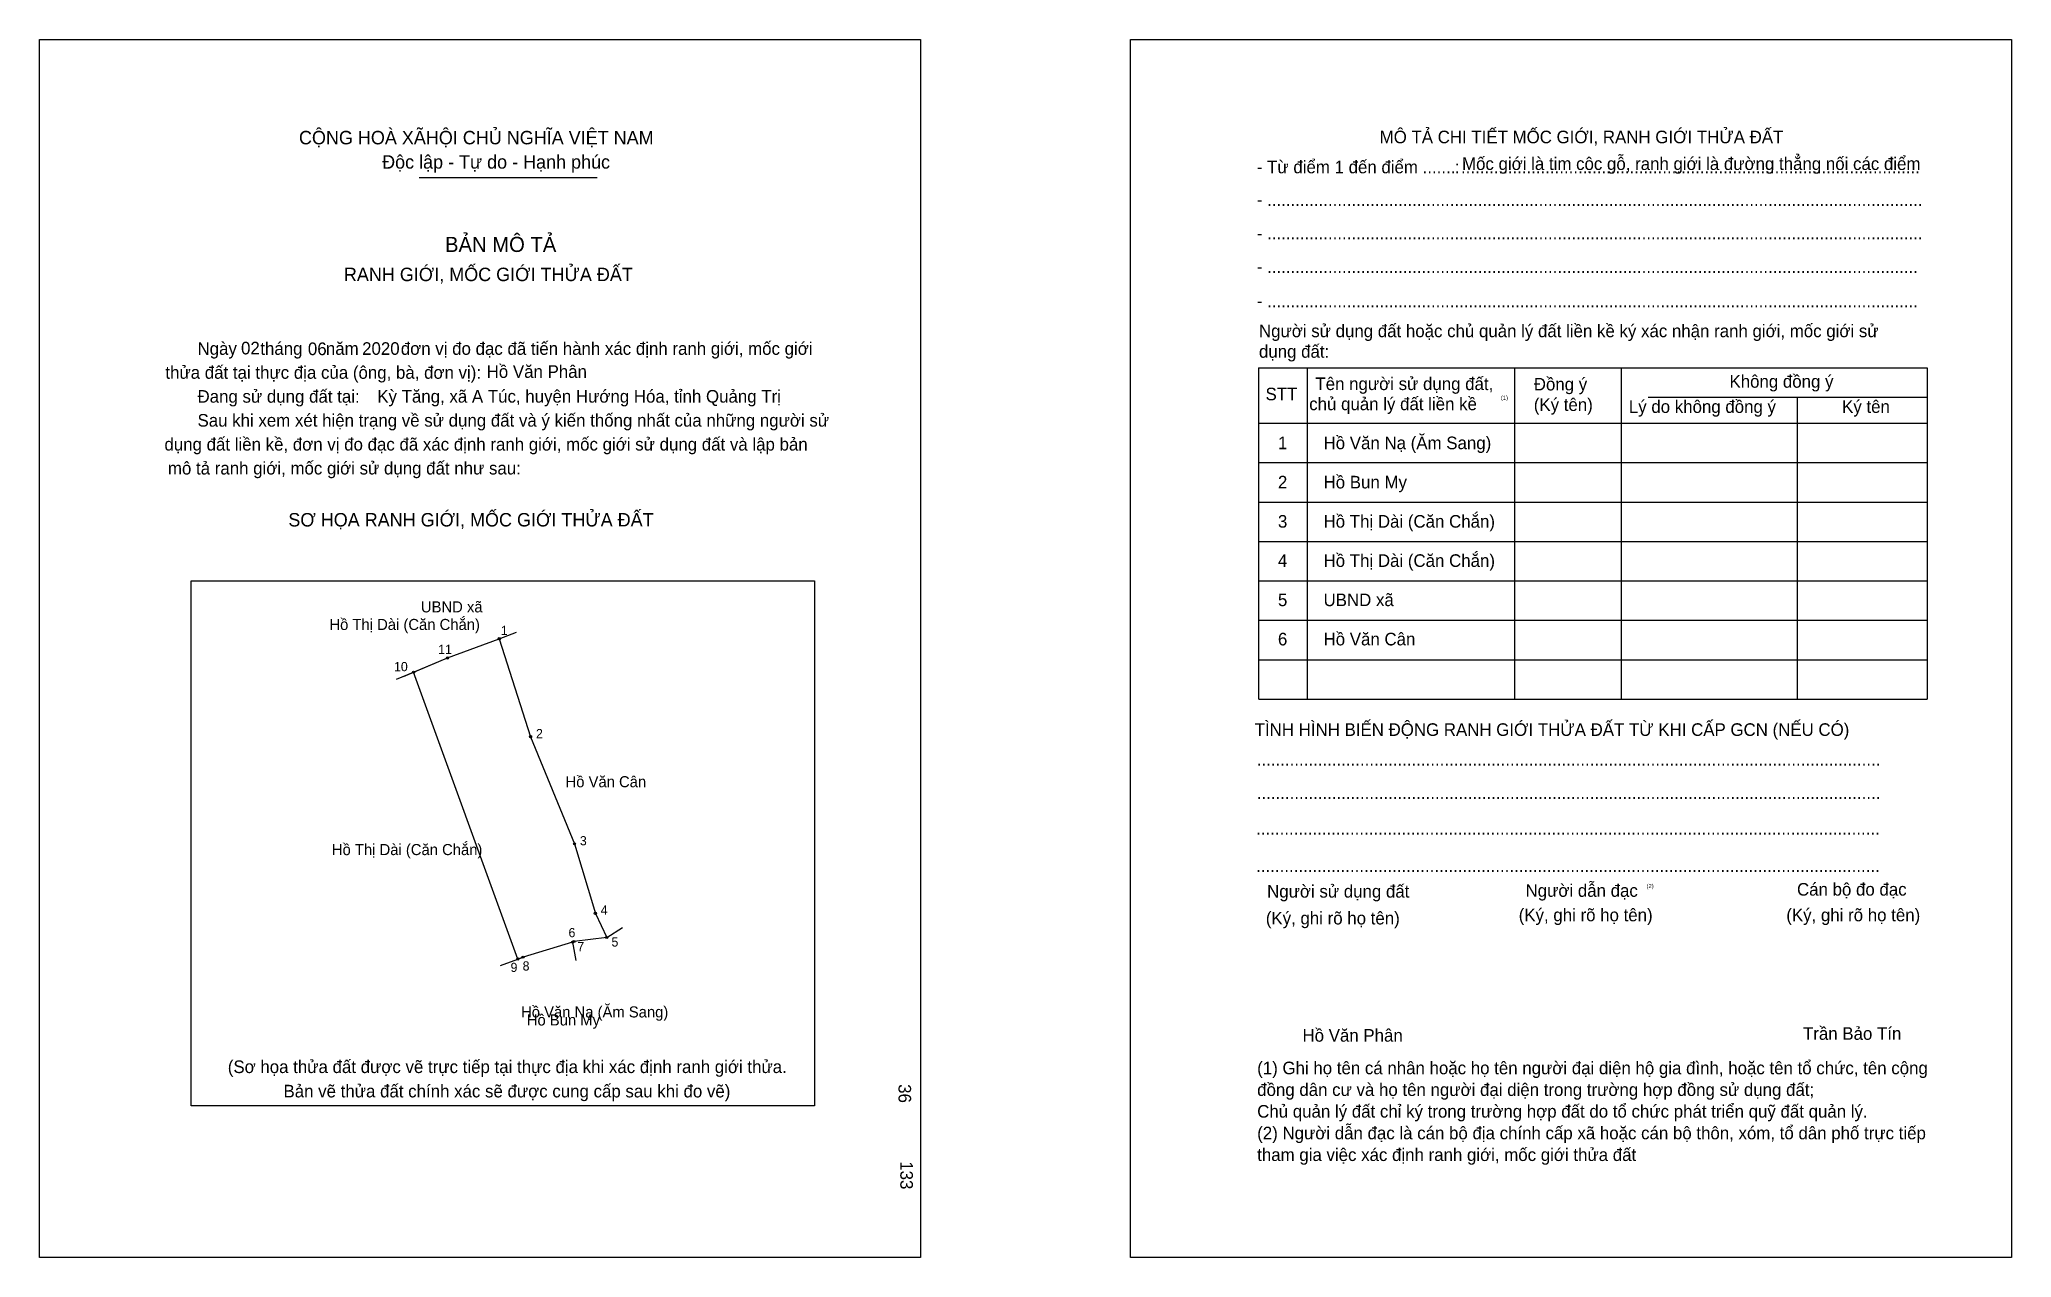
# Model space of a CAD drawing. Extents: x 547997 to 548780, y 1821910 to 1822394.
import ezdxf

# ---------------------------------------------------------------- set-up
doc = ezdxf.new("R2010")
doc.units = 0
for name, color, linetype in [('bmtKhungInTrang1', 7, 'Continuous'), ('bmtKhungInTrang2', 7, 'Continuous'), ('bmtNoiDung', 7, 'Continuous'), ('bmtTemplate', 7, 'Continuous'), ('CanhThua', 7, 'Continuous'), ('MocDinhThua', 7, 'Continuous'), ('RauThua', 7, 'Continuous'), ('SoHieuDinhThua', 7, 'Continuous'), ('TenChuLanCan', 7, 'Continuous')]:
    doc.layers.add(name, color=color, linetype=linetype)

msp = doc.modelspace()

# ---------------------------------------------------------------- linework, layer by layer
at = {"layer": 'bmtKhungInTrang1'}
msp.add_lwpolyline([(547997, 1822393.92), (548346.99, 1822393.92), (548346.99, 1821909.85), (547997, 1821909.85)], close=True, dxfattribs=at)
at = {"layer": 'bmtKhungInTrang2'}
msp.add_lwpolyline([(548430.45, 1822393.92), (548780.43, 1822393.92), (548780.43, 1821909.85), (548430.45, 1821909.85)], close=True, dxfattribs=at)
at = {"layer": 'bmtTemplate'}
for p, q in [((548147.82, 1822339.06), (548218.6, 1822339.06)), ((548500.66, 1822263.35), (548500.66, 1822131.76)), ((548582.99, 1822263.35), (548582.99, 1822131.76)), ((548625.34, 1822263.51), (548625.34, 1822131.76)), ((548746.92, 1822263.35), (548746.92, 1822131.76)), ((548636.09, 1822251.76), (548746.92, 1822251.76)), ((548481.46, 1822241.42), (548746.92, 1822241.42)), ((548481.46, 1822225.75), (548746.92, 1822225.75)), ((548481.46, 1822210.09), (548746.92, 1822210.09)), ((548481.46, 1822194.42), (548746.92, 1822194.42)), ((548481.46, 1822178.75), (548746.92, 1822178.75)), ((548481.46, 1822163.09), (548746.92, 1822163.09)), ((548481.46, 1822147.42), (548746.92, 1822147.42)), ((548481.46, 1822131.76), (548746.92, 1822131.76))]:
    msp.add_line(p, q, dxfattribs=at)
for points in [[(548481.29, 1822263.35), (548746.92, 1822263.35)], [(548481.29, 1822263.35), (548481.29, 1822131.76)], [(548695.26, 1822251.6), (548695.26, 1822131.76)]]:
    msp.add_lwpolyline(points, dxfattribs=at)
msp.add_lwpolyline([(548057.22, 1821970.13), (548057.22, 1822178.74), (548304.86, 1822178.74), (548304.86, 1821970.13)], close=True, dxfattribs=at)
at = {"layer": 'CanhThua'}
for p, q in [((548159.11, 1822148.13), (548179.66, 1822155.77)), ((548179.66, 1822155.77), (548192.1, 1822116.82)), ((548145.63, 1822142.48), (548159.11, 1822148.13)), ((548187.04, 1822028.48), (548145.63, 1822142.48)), ((548192.1, 1822116.82), (548209.55, 1822074.27)), ((548209.55, 1822074.27), (548217.84, 1822046.64)), ((548217.84, 1822046.64), (548222.37, 1822037.04)), ((548222.37, 1822037.04), (548209.4, 1822035.43)), ((548189.12, 1822029.21), (548187.04, 1822028.48)), ((548208.77, 1822035.18), (548189.12, 1822029.21)), ((548209.4, 1822035.43), (548208.77, 1822035.18))]:
    msp.add_line(p, q, dxfattribs=at)
at = {"layer": 'MocDinhThua'}
for centre in [(548179.66, 1822155.77), (548159.11, 1822148.13), (548145.63, 1822142.48), (548192.1, 1822116.82), (548209.55, 1822074.27), (548217.84, 1822046.64), (548222.37, 1822037.04), (548187.04, 1822028.48), (548189.12, 1822029.21), (548208.77, 1822035.18), (548209.4, 1822035.43)]:
    msp.add_circle(centre, 0.44, dxfattribs=at)
at = {"layer": 'RauThua'}
for p, q in [((548179.66, 1822155.77), (548186.5, 1822158.32)), ((548141.58, 1822140.79), (548159.11, 1822148.13)), ((548138.86, 1822139.65), (548145.63, 1822142.48)), ((548138.86, 1822139.65), (548145.63, 1822142.48)), ((548222.37, 1822037.04), (548228.58, 1822041.04)), ((548187.04, 1822028.46), (548189.12, 1822029.21)), ((548187.04, 1822028.46), (548189.12, 1822029.21)), ((548187.04, 1822028.46), (548189.12, 1822029.21)), ((548208.77, 1822035.18), (548210.15, 1822027.94)), ((548180.16, 1822025.96), (548187.04, 1822028.46)), ((548180.16, 1822025.96), (548187.04, 1822028.46)), ((548187.04, 1822028.48), (548187.04, 1822028.46)), ((548187.04, 1822028.48), (548187.04, 1822028.46)), ((548187.04, 1822028.48), (548187.04, 1822028.46))]:
    msp.add_line(p, q, dxfattribs=at)

# ---------------------------------------------------------------- texts
at = {"layer": 'bmtNoiDung'}
for s, height, p in [('02', 5.008, (548077.09, 1822268.75)), ('06', 5.008, (548103.65, 1822268.47)), ('2020', 5.008, (548125.19, 1822268.58)), ('Hồ Văn Phân', 5.0076, (548174.66, 1822259.43)), ('Kỳ Tăng, xã A Túc, huyện Hướng Hóa, tỉnh Quảng Trị', 5.0076, (548131.21, 1822249.59)), ('1', 5.01, (548489, 1822231.08)), ('Hồ Văn Nạ (Ăm Sang) ', 5.0076, (548507.12, 1822231.08)), ('2', 5.01, (548489, 1822215.49)), ('Hồ Bun My ', 5.008, (548507.12, 1822215.49)), ('3', 5.01, (548489, 1822199.9)), ('Hồ Thị Dài (Căn Chắn) ', 5.0076, (548507.12, 1822199.9)), ('4', 5.01, (548489, 1822184.31)), ('Hồ Thị Dài (Căn Chắn) ', 5.0076, (548507.12, 1822184.31)), ('5', 5.01, (548489, 1822168.71)), ('UBND xã ', 5.008, (548507.12, 1822168.71)), ('6', 5.01, (548489, 1822153.12)), ('Hồ Văn Cân ', 5.0076, (548507.12, 1822153.12)), ('Hồ Văn Phân', 5.0076, (548498.75, 1821995.64))]:
    msp.add_text(s, height=height, dxfattribs=at).set_placement(p)
for s, p in [('36', (548338.27, 1821978.75)), ('133', (548338.98, 1821948.11))]:
    msp.add_text(s, height=5.008, rotation=270, dxfattribs=at).set_placement(p)
at = {"layer": 'bmtTemplate'}
for s, height, p in [('CỘNG HOÀ XÃHỘI CHỦ NGHĨA VIỆT NAM', 5.3415, (548100.1, 1822352.23)), ('MÔ TẢ CHI TIẾT MỐC GIỚI, RANH GIỚI THỬA ĐẤT', 5.0057, (548529.41, 1822352.65)), ('Độc lập - Tự do - Hạnh phúc', 5.3415, (548133.13, 1822342.57)), ('- Từ điểm 1 đến điểm .......', 5.0057, (548480.61, 1822340.72)), (':', 5.01, (548559.26, 1822340.72)), ('Mốc giới là tim cộc gỗ, ranh giới là đường thẳng nối các điểm', 5.0057, (548562.14, 1822342.04)), ('..................................................................................................', 5.0057, (548561.72, 1822340.72)), ('- ............................................................................................................................................', 5.00574, (548480.61, 1822327.74)), ('BẢN MÔ TẢ', 6.009, (548158.13, 1822309.46)), ('- ............................................................................................................................................', 5.00574, (548480.61, 1822314.43)), ('RANH GIỚI, MỐC GIỚI THỬA ĐẤT', 5.3415, (548117.95, 1822297.87)), ('- ...........................................................................................................................................', 5.00574, (548480.61, 1822301.11)), ('- ...........................................................................................................................................', 5.00574, (548480.61, 1822287.48)), ('Người sử dụng đất hoặc chủ quản lý đất liền kề ký xác nhận ranh giới, mốc giới sử', 5.0057, (548481.46, 1822275.58)), ('Ngày     tháng     năm         đơn vị đo đạc đã tiến hành xác định ranh giới, mốc giới ', 5.0076, (548059.8, 1822268.58)), ('dụng đất:', 5.006, (548481.46, 1822267.43)), ('thửa đất tại thực địa của (ông, bà, đơn vị):', 5.0076, (548047.03, 1822259.07)), ('Tên người sử dụng đất,', 5.0057, (548503.89, 1822254.58)), ('Đồng ý', 5.006, (548590.64, 1822254.43)), ('Không đồng ý', 5.0057, (548668.38, 1822255.52)), ('Đang sử dụng đất tại:', 5.0076, (548059.8, 1822249.56)), ('STT', 5.006, (548484.08, 1822250.51)), ('chủ quản lý đất liền kề', 5.0057, (548501.43, 1822246.58)), ('(1)', 1.669, (548577.57, 1822250.69)), ('(Ký tên)', 5.006, (548590.64, 1822246.28)), ('Lý do không đồng ý', 5.0057, (548628.41, 1822245.5)), ('Ký tên', 5.006, (548713.12, 1822245.5)), ('Sau khi xem xét hiện trạng về sử dụng đất và ý kiến thống nhất của những người sử ', 5.0076, (548059.8, 1822240.05)), ('dụng đất liền kề, đơn vị đo đạc đã xác định ranh giới, mốc giới sử dụng đất và lập bản', 5.0076, (548046.66, 1822230.54)), ('mô tả ranh giới, mốc giới sử dụng đất như sau:', 5.0076, (548048.04, 1822221.03)), ('SƠ HỌA RANH GIỚI, MỐC GIỚI THỬA ĐẤT', 5.3415, (548095.88, 1822200.37)), ('TÌNH HÌNH BIẾN ĐỘNG RANH GIỚI THỬA ĐẤT TỪ KHI CẤP GCN (NẾU CÓ)', 5.0057, (548479.77, 1822117.15)), ('.....................................................................................................................................', 5.01325, (548480.61, 1822105.37)), ('.....................................................................................................................................', 5.01325, (548480.61, 1822092.05)), ('.....................................................................................................................................', 5.01325, (548480.36, 1822077.95)), ('.....................................................................................................................................', 5.01325, (548480.36, 1822063.07)), ('Người sử dụng đất', 5.0057, (548484.7, 1822052.89)), ('Người dẫn đạc', 5.0057, (548587.37, 1822053.2)), ('(2)', 1.669, (548635.44, 1822056.65)), ('Cán bộ đo đạc', 5.0057, (548695.2, 1822053.67)), ('(Ký, ghi rõ họ tên)', 5.0057, (548484.19, 1822042.23)), ('(Ký, ghi rõ họ tên)', 5.0057, (548584.65, 1822043.49)), ('(Ký, ghi rõ họ tên)', 5.0057, (548690.95, 1822043.49)), ('Trần Bảo Tín', 5.0057, (548697.59, 1821996.38)), ('(Sơ họa thửa đất được vẽ trực tiếp tại thực địa khi xác định ranh giới thửa.', 5.0076, (548071.82, 1821983.17)), ('(1) Ghi họ tên cá nhân hoặc họ tên người đại diện hộ gia đình, hoặc tên tổ chức, tên cộng', 5.0057, (548480.76, 1821982.69)), ('Bản vẽ thửa đất chính xác sẽ được cung cấp sau khi đo vẽ)', 5.0076, (548093.96, 1821973.49)), ('đồng dân cư và họ tên người đại diện trong trường hợp đồng sử dụng đất;', 5.0057, (548480.76, 1821974.07)), ('Chủ quản lý đất chỉ ký trong trường hợp đất do tổ chức phát triển quỹ đất quản lý.', 5.0057, (548480.76, 1821965.46)), ('(2) Người dẫn đạc là cán bộ địa chính cấp xã hoặc cán bộ thôn, xóm, tổ dân phố trực tiếp', 5.0057, (548480.76, 1821956.84)), ('tham gia việc xác định ranh giới, mốc giới thửa đất', 5.0057, (548480.76, 1821948.22))]:
    msp.add_text(s, height=height, dxfattribs=at).set_placement(p)
at = {"layer": 'SoHieuDinhThua'}
for s, height, p in [('1', 3.66, (548180.31, 1822157.23)), ('10', 3.664, (548137.87, 1822142.85)), ('11', 3.664, (548155.39, 1822149.71)), ('2', 3.66, (548194.26, 1822116.24)), ('3', 3.66, (548211.7, 1822073.66)), ('4', 3.66, (548219.96, 1822046.12)), ('6', 3.66, (548207.18, 1822037.15)), ('5', 3.66, (548224.26, 1822033.44)), ('7', 3.66, (548210.67, 1822031.58)), ('9', 3.66, (548184.16, 1822023.33)), ('8', 3.66, (548188.95, 1822023.9))]:
    msp.add_text(s, height=height, dxfattribs=at).set_placement(p)
at = {"layer": 'TenChuLanCan'}
for s, height, p in [('UBND xã', 4.397, (548148.54, 1822166.23)), ('Hồ Thị Dài (Căn Chắn)', 4.3966, (548112.19, 1822159.24)), ('Hồ Văn Cân', 4.397, (548206, 1822096.75)), ('Hồ Thị Dài (Căn Chắn)', 4.3966, (548113.17, 1822069.78)), ('Hồ Văn Nạ (Ăm Sang)', 4.3966, (548188.33, 1822005.27)), ('Hồ Bun My', 4.397, (548190.6, 1822002.07))]:
    msp.add_text(s, height=height, dxfattribs=at).set_placement(p)

doc.saveas('drawing.dxf')
